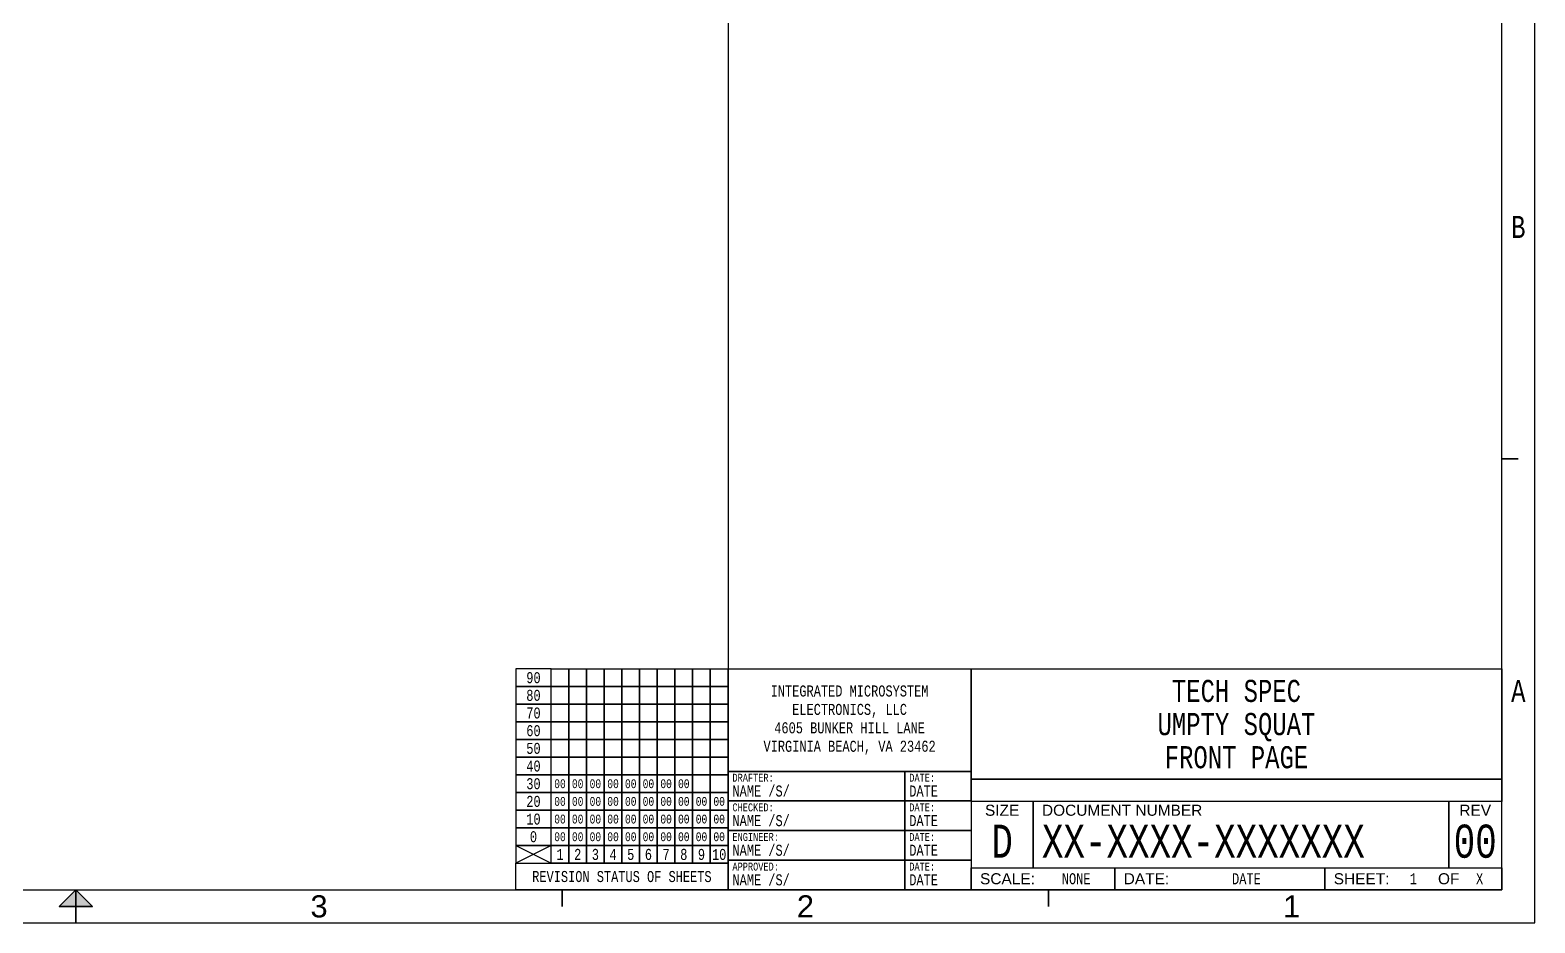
# Paper-space layout '01' of a CAD drawing. Header units: inches. Extents: x 0.2 to 16.8, y 0.2 to 10.8.
# Drawn here: x 8.24 to 16.75, y 0.25 to 5.3 of the extents above; entities that cross this region are included whole.
import ezdxf
from ezdxf.enums import TextEntityAlignment as Align

# ---------------------------------------------------------------- set-up
doc = ezdxf.new("R2010")
doc.units = ezdxf.units.IN
doc.header["$MEASUREMENT"] = 0
doc.layers.add('BORDER', color=13, linetype='Continuous')
doc.layers.add('TEXT', color=252, linetype='Continuous')
doc.styles.add('Monotxt_75', font='monotxt.shx', dxfattribs={"width": 0.75})
doc.styles.get("Standard").update_dxf_attribs({"font": 'arial.ttf'})

# ---------------------------------------------------------------- blocks, each defined once
blk = doc.blocks.new('ANSI B Frame')
at = {"layer": 'BORDER', "lineweight": 35}
h = blk.add_hatch(color=256, dxfattribs=at)
h.dxf.hatch_style = 1
h.paths.add_polyline_path([(8.59375, 0.34375), (8.5, 0.34375), (8.5, 0.4375)])
h.paths.add_polyline_path([(8.5, 0.4375), (8.5, 0.34375), (8.40625, 0.34375)])
at = {"layer": 'BORDER'}
for points in [[(0.25, 0.25), (16.75, 0.25), (16.75, 10.75), (0.25, 10.75)], [(0.4375, 0.4375), (16.5625, 0.4375), (16.5625, 10.5625), (0.4375, 10.5625)], [(13.5625, 1.0625), (16.5625, 1.0625), (16.5625, 0.9375), (13.5625, 0.9375)], [(13.5625, 0.9375), (13.5625, 0.5625), (13.9125, 0.5625), (13.9125, 0.9375), (13.9125, 0.5625), (16.2625, 0.5625), (16.2625, 0.9375), (16.2625, 0.5625), (16.5625, 0.5625), (16.5625, 0.9375)], [(16.5625, 0.4375), (15.5625, 0.4375), (15.5625, 0.5625), (15.5625, 0.4375), (14.375, 0.4375), (14.375, 0.5625), (14.375, 0.4375), (13.5625, 0.4375), (13.5625, 0.5625), (16.5625, 0.5625)]]:
    blk.add_lwpolyline(points, close=True, dxfattribs=at)
at = {"layer": 'BORDER', "lineweight": 35}
for points in [[(16.65625, 2.875), (16.5625, 2.875)], [(8.5, 0.4375), (8.5, 0.25)], [(11.25, 0.34375), (11.25, 0.4375)], [(14, 0.34375), (14, 0.4375)]]:
    blk.add_lwpolyline(points, dxfattribs=at)
blk.add_lwpolyline([(8.5, 0.4375), (8.59375, 0.34375), (8.40625, 0.34375)], close=True, dxfattribs=at)
at = {"layer": 'BORDER', "style": 'Monotxt_75', "width": 0.75}
for s, p in [('B', (16.65625, 4.1875)), ('A', (16.65625, 1.5625))]:
    blk.add_text(s, height=0.125, dxfattribs=at).set_placement(p, align=Align.MIDDLE_CENTER)
at = {"layer": 'BORDER'}
for s, p in [('SIZE', (13.7375, 0.8875)), ('REV', (16.4125, 0.8875)), ('OF', (16.2625, 0.5))]:
    blk.add_text(s, height=0.0625, dxfattribs=at).set_placement(p, align=Align.MIDDLE_CENTER)
for s, p in [('DOCUMENT NUMBER', (13.9625, 0.8875)), ('SCALE:', (13.6125, 0.5)), ('DATE:', (14.425, 0.5)), ('SHEET:', (15.6125, 0.5))]:
    blk.add_text(s, height=0.0625, dxfattribs=at).set_placement(p, align=Align.MIDDLE_LEFT)
at = {"layer": 'BORDER', "flags": 8}
for tag, p in [('ZN6', (1.625, 10.65787)), ('ZN5', (4.375, 10.66009)), ('ZN3', (9.875, 10.65796)), ('ZN4', (7.125, 10.65625)), ('ZN2', (12.625, 10.65574)), ('ZN1', (15.375, 10.65574)), ('ZN6', (1.625, 0.34375)), ('ZN5', (4.375, 0.34375)), ('ZN4', (7.125, 0.34375)), ('ZN3', (9.875, 0.34375)), ('ZN2', (12.625, 0.34375)), ('ZN1', (15.375, 0.34375))]:
    blk.add_attdef(tag, text='', height=0.125, dxfattribs=at).set_placement(p, align=Align.MIDDLE_CENTER)
at = {"layer": 'TEXT', "style": 'Monotxt_75', "width": 0.75, "flags": 8}
for tag, height, p in [('DESRP', 0.0625, (13.625, 1)), ('DWG_NO', 0.1875, (13.9625, 0.7125))]:
    blk.add_attdef(tag, text='', height=height, dxfattribs=at).set_placement(p, align=Align.MIDDLE_LEFT)
for tag, height, p in [('SHTSZ', 0.1875, (13.7375, 0.7125)), ('REV', 0.1875, (16.4125, 0.7125)), ('SCALE', 0.0625, (14.15625, 0.5)), ('REVDATE', 0.0625, (15.11875, 0.5)), ('CURRSHT', 0.0625, (16.0625, 0.5)), ('LASTSHT', 0.0625, (16.4375, 0.5))]:
    blk.add_attdef(tag, text='', height=height, dxfattribs=at).set_placement(p, align=Align.MIDDLE_CENTER)
blk = doc.blocks.new('ANSI B Front')
at = {"layer": 'BORDER'}
for points in [[(12.1875, 0.4375), (16.5625, 0.4375), (16.5625, 10.5625), (12.1875, 10.5625)], [(12.1875, 1.6875), (13.5625, 1.6875), (13.5625, 1.1075), (12.1875, 1.1075)], [(13.5625, 1.6875), (16.5625, 1.6875), (16.5625, 1.0625), (13.5625, 1.0625)], [(12.1875, 1.1075), (13.1875, 1.1075), (13.1875, 0.94), (12.1875, 0.94)], [(13.1875, 1.1075), (13.5625, 1.1075), (13.5625, 0.94), (13.1875, 0.94)], [(12.1875, 0.94), (13.1875, 0.94), (13.1875, 0.7725), (12.1875, 0.7725)], [(13.1875, 0.94), (13.5625, 0.94), (13.5625, 0.7725), (13.1875, 0.7725)], [(12.1875, 0.7725), (13.1875, 0.7725), (13.1875, 0.605), (12.1875, 0.605)], [(13.1875, 0.7725), (13.5625, 0.7725), (13.5625, 0.605), (13.1875, 0.605)], [(12.1875, 0.605), (13.1875, 0.605), (13.1875, 0.4375), (12.1875, 0.4375)], [(13.1875, 0.605), (13.5625, 0.605), (13.5625, 0.4375), (13.1875, 0.4375)]]:
    blk.add_lwpolyline(points, close=True, dxfattribs=at)
at = {"layer": 'BORDER', "style": 'Monotxt_75', "width": 0.75}
for s, p in [('DRAFTER:', (12.2125, 1.07125)), ('DATE:', (13.2125, 1.07125)), ('CHECKED:', (12.2125, 0.90375)), ('DATE:', (13.2125, 0.90375)), ('ENGINEER:', (12.2125, 0.73625)), ('DATE:', (13.2125, 0.73625)), ('APPROVED:', (12.2125, 0.56875)), ('DATE:', (13.2125, 0.56875))]:
    blk.add_text(s, height=0.045, dxfattribs=at).set_placement(p, align=Align.MIDDLE_LEFT)
at = {"layer": 'BORDER', "insert": (12.875, 1.3975), "char_height": 0.0625, "width": 1.325, "attachment_point": 5, "style": 'Monotxt_75'}
blk.add_mtext('INTEGRATED MICROSYSTEM\\PELECTRONICS, LLC\\P4605 BUNKER HILL LANE\\PVIRGINIA BEACH, VA 23462', dxfattribs=at)
at = {"layer": 'TEXT', "style": 'Monotxt_75', "width": 0.75, "flags": 8}
for tag, p in [('TITLE_L1', (15.0625, 1.5625)), ('TITLE_L2', (15.0625, 1.375)), ('TITLE_L3', (15.0625, 1.1875))]:
    blk.add_attdef(tag, text='', height=0.125, dxfattribs=at).set_placement(p, align=Align.MIDDLE_CENTER)
for tag, p in [('DRAFT_SIG', (12.2125, 0.99625)), ('DRAFT_DATE', (13.2125, 0.99625)), ('CHECK_SIG', (12.2125, 0.82875)), ('CHECK_DATE', (13.2125, 0.82875)), ('ENG_SIG', (12.2125, 0.66125)), ('ENG_DATE', (13.2125, 0.66125)), ('APP_SIG', (12.2125, 0.49375)), ('APP_DATE', (13.2125, 0.49375))]:
    blk.add_attdef(tag, text='', height=0.0625, dxfattribs=at).set_placement(p, align=Align.MIDDLE_LEFT)
blk = doc.blocks.new('SHEET_REVS')
at = {"layer": 'BORDER'}
for points in [[(11.1875, 1.6875), (10.9875, 1.6875), (10.9875, 1.5875), (11.1875, 1.5875)], [(11.1875, 1.6875), (11.2875, 1.6875), (11.2875, 1.5875), (11.1875, 1.5875)], [(11.2875, 1.6875), (11.3875, 1.6875), (11.3875, 1.5875), (11.2875, 1.5875)], [(11.3875, 1.6875), (11.4875, 1.6875), (11.4875, 1.5875), (11.3875, 1.5875)], [(11.4875, 1.6875), (11.5875, 1.6875), (11.5875, 1.5875), (11.4875, 1.5875)], [(11.5875, 1.6875), (11.6875, 1.6875), (11.6875, 1.5875), (11.5875, 1.5875)], [(11.6875, 1.6875), (11.7875, 1.6875), (11.7875, 1.5875), (11.6875, 1.5875)], [(11.7875, 1.6875), (11.8875, 1.6875), (11.8875, 1.5875), (11.7875, 1.5875)], [(11.8875, 1.6875), (11.9875, 1.6875), (11.9875, 1.5875), (11.8875, 1.5875)], [(11.9875, 1.6875), (12.0875, 1.6875), (12.0875, 1.5875), (11.9875, 1.5875)], [(12.0875, 1.6875), (12.1875, 1.6875), (12.1875, 1.5875), (12.0875, 1.5875)], [(11.1875, 1.5875), (10.9875, 1.5875), (10.9875, 1.4875), (11.1875, 1.4875)], [(11.1875, 1.5875), (11.2875, 1.5875), (11.2875, 1.4875), (11.1875, 1.4875)], [(11.2875, 1.5875), (11.3875, 1.5875), (11.3875, 1.4875), (11.2875, 1.4875)], [(11.3875, 1.5875), (11.4875, 1.5875), (11.4875, 1.4875), (11.3875, 1.4875)], [(11.4875, 1.5875), (11.5875, 1.5875), (11.5875, 1.4875), (11.4875, 1.4875)], [(11.5875, 1.5875), (11.6875, 1.5875), (11.6875, 1.4875), (11.5875, 1.4875)], [(11.6875, 1.5875), (11.7875, 1.5875), (11.7875, 1.4875), (11.6875, 1.4875)], [(11.7875, 1.5875), (11.8875, 1.5875), (11.8875, 1.4875), (11.7875, 1.4875)], [(11.8875, 1.5875), (11.9875, 1.5875), (11.9875, 1.4875), (11.8875, 1.4875)], [(11.9875, 1.5875), (12.0875, 1.5875), (12.0875, 1.4875), (11.9875, 1.4875)], [(12.0875, 1.5875), (12.1875, 1.5875), (12.1875, 1.4875), (12.0875, 1.4875)], [(11.1875, 1.4875), (10.9875, 1.4875), (10.9875, 1.3875), (11.1875, 1.3875)], [(11.1875, 1.4875), (11.2875, 1.4875), (11.2875, 1.3875), (11.1875, 1.3875)], [(11.2875, 1.4875), (11.3875, 1.4875), (11.3875, 1.3875), (11.2875, 1.3875)], [(11.3875, 1.4875), (11.4875, 1.4875), (11.4875, 1.3875), (11.3875, 1.3875)], [(11.4875, 1.4875), (11.5875, 1.4875), (11.5875, 1.3875), (11.4875, 1.3875)], [(11.5875, 1.4875), (11.6875, 1.4875), (11.6875, 1.3875), (11.5875, 1.3875)], [(11.6875, 1.4875), (11.7875, 1.4875), (11.7875, 1.3875), (11.6875, 1.3875)], [(11.7875, 1.4875), (11.8875, 1.4875), (11.8875, 1.3875), (11.7875, 1.3875)], [(11.8875, 1.4875), (11.9875, 1.4875), (11.9875, 1.3875), (11.8875, 1.3875)], [(11.9875, 1.4875), (12.0875, 1.4875), (12.0875, 1.3875), (11.9875, 1.3875)], [(12.0875, 1.4875), (12.1875, 1.4875), (12.1875, 1.3875), (12.0875, 1.3875)], [(11.1875, 1.3875), (10.9875, 1.3875), (10.9875, 1.2875), (11.1875, 1.2875)], [(11.1875, 1.3875), (11.2875, 1.3875), (11.2875, 1.2875), (11.1875, 1.2875)], [(11.2875, 1.3875), (11.3875, 1.3875), (11.3875, 1.2875), (11.2875, 1.2875)], [(11.3875, 1.3875), (11.4875, 1.3875), (11.4875, 1.2875), (11.3875, 1.2875)], [(11.4875, 1.3875), (11.5875, 1.3875), (11.5875, 1.2875), (11.4875, 1.2875)], [(11.5875, 1.3875), (11.6875, 1.3875), (11.6875, 1.2875), (11.5875, 1.2875)], [(11.6875, 1.3875), (11.7875, 1.3875), (11.7875, 1.2875), (11.6875, 1.2875)], [(11.7875, 1.3875), (11.8875, 1.3875), (11.8875, 1.2875), (11.7875, 1.2875)], [(11.8875, 1.3875), (11.9875, 1.3875), (11.9875, 1.2875), (11.8875, 1.2875)], [(11.9875, 1.3875), (12.0875, 1.3875), (12.0875, 1.2875), (11.9875, 1.2875)], [(12.0875, 1.3875), (12.1875, 1.3875), (12.1875, 1.2875), (12.0875, 1.2875)], [(11.1875, 1.2875), (10.9875, 1.2875), (10.9875, 1.1875), (11.1875, 1.1875)], [(11.1875, 1.2875), (11.2875, 1.2875), (11.2875, 1.1875), (11.1875, 1.1875)], [(11.2875, 1.2875), (11.3875, 1.2875), (11.3875, 1.1875), (11.2875, 1.1875)], [(11.3875, 1.2875), (11.4875, 1.2875), (11.4875, 1.1875), (11.3875, 1.1875)], [(11.4875, 1.2875), (11.5875, 1.2875), (11.5875, 1.1875), (11.4875, 1.1875)], [(11.5875, 1.2875), (11.6875, 1.2875), (11.6875, 1.1875), (11.5875, 1.1875)], [(11.6875, 1.2875), (11.7875, 1.2875), (11.7875, 1.1875), (11.6875, 1.1875)], [(11.7875, 1.2875), (11.8875, 1.2875), (11.8875, 1.1875), (11.7875, 1.1875)], [(11.8875, 1.2875), (11.9875, 1.2875), (11.9875, 1.1875), (11.8875, 1.1875)], [(11.9875, 1.2875), (12.0875, 1.2875), (12.0875, 1.1875), (11.9875, 1.1875)], [(12.0875, 1.2875), (12.1875, 1.2875), (12.1875, 1.1875), (12.0875, 1.1875)], [(11.1875, 1.1875), (10.9875, 1.1875), (10.9875, 1.0875), (11.1875, 1.0875)], [(11.1875, 1.1875), (11.2875, 1.1875), (11.2875, 1.0875), (11.1875, 1.0875)], [(11.2875, 1.1875), (11.3875, 1.1875), (11.3875, 1.0875), (11.2875, 1.0875)], [(11.3875, 1.1875), (11.4875, 1.1875), (11.4875, 1.0875), (11.3875, 1.0875)], [(11.4875, 1.1875), (11.5875, 1.1875), (11.5875, 1.0875), (11.4875, 1.0875)], [(11.5875, 1.1875), (11.6875, 1.1875), (11.6875, 1.0875), (11.5875, 1.0875)], [(11.6875, 1.1875), (11.7875, 1.1875), (11.7875, 1.0875), (11.6875, 1.0875)], [(11.7875, 1.1875), (11.8875, 1.1875), (11.8875, 1.0875), (11.7875, 1.0875)], [(11.8875, 1.1875), (11.9875, 1.1875), (11.9875, 1.0875), (11.8875, 1.0875)], [(11.9875, 1.1875), (12.0875, 1.1875), (12.0875, 1.0875), (11.9875, 1.0875)], [(12.0875, 1.1875), (12.1875, 1.1875), (12.1875, 1.0875), (12.0875, 1.0875)], [(11.1875, 1.0875), (10.9875, 1.0875), (10.9875, 0.9875), (11.1875, 0.9875)], [(11.1875, 1.0875), (11.2875, 1.0875), (11.2875, 0.9875), (11.1875, 0.9875)], [(11.2875, 1.0875), (11.3875, 1.0875), (11.3875, 0.9875), (11.2875, 0.9875)], [(11.3875, 1.0875), (11.4875, 1.0875), (11.4875, 0.9875), (11.3875, 0.9875)], [(11.4875, 1.0875), (11.5875, 1.0875), (11.5875, 0.9875), (11.4875, 0.9875)], [(11.5875, 1.0875), (11.6875, 1.0875), (11.6875, 0.9875), (11.5875, 0.9875)], [(11.6875, 1.0875), (11.7875, 1.0875), (11.7875, 0.9875), (11.6875, 0.9875)], [(11.7875, 1.0875), (11.8875, 1.0875), (11.8875, 0.9875), (11.7875, 0.9875)], [(11.8875, 1.0875), (11.9875, 1.0875), (11.9875, 0.9875), (11.8875, 0.9875)], [(11.9875, 1.0875), (12.0875, 1.0875), (12.0875, 0.9875), (11.9875, 0.9875)], [(12.0875, 1.0875), (12.1875, 1.0875), (12.1875, 0.9875), (12.0875, 0.9875)], [(11.1875, 0.9875), (10.9875, 0.9875), (10.9875, 0.8875), (11.1875, 0.8875)], [(11.1875, 0.9875), (11.2875, 0.9875), (11.2875, 0.8875), (11.1875, 0.8875)], [(11.2875, 0.9875), (11.3875, 0.9875), (11.3875, 0.8875), (11.2875, 0.8875)], [(11.3875, 0.9875), (11.4875, 0.9875), (11.4875, 0.8875), (11.3875, 0.8875)], [(11.4875, 0.9875), (11.5875, 0.9875), (11.5875, 0.8875), (11.4875, 0.8875)], [(11.5875, 0.9875), (11.6875, 0.9875), (11.6875, 0.8875), (11.5875, 0.8875)], [(11.6875, 0.9875), (11.7875, 0.9875), (11.7875, 0.8875), (11.6875, 0.8875)], [(11.7875, 0.9875), (11.8875, 0.9875), (11.8875, 0.8875), (11.7875, 0.8875)], [(11.8875, 0.9875), (11.9875, 0.9875), (11.9875, 0.8875), (11.8875, 0.8875)], [(11.9875, 0.9875), (12.0875, 0.9875), (12.0875, 0.8875), (11.9875, 0.8875)], [(12.0875, 0.9875), (12.1875, 0.9875), (12.1875, 0.8875), (12.0875, 0.8875)], [(11.1875, 0.8875), (10.9875, 0.8875), (10.9875, 0.7875), (11.1875, 0.7875)], [(11.1875, 0.8875), (11.2875, 0.8875), (11.2875, 0.7875), (11.1875, 0.7875)], [(11.2875, 0.8875), (11.3875, 0.8875), (11.3875, 0.7875), (11.2875, 0.7875)], [(11.3875, 0.8875), (11.4875, 0.8875), (11.4875, 0.7875), (11.3875, 0.7875)], [(11.4875, 0.8875), (11.5875, 0.8875), (11.5875, 0.7875), (11.4875, 0.7875)], [(11.5875, 0.8875), (11.6875, 0.8875), (11.6875, 0.7875), (11.5875, 0.7875)], [(11.6875, 0.8875), (11.7875, 0.8875), (11.7875, 0.7875), (11.6875, 0.7875)], [(11.7875, 0.8875), (11.8875, 0.8875), (11.8875, 0.7875), (11.7875, 0.7875)], [(11.8875, 0.8875), (11.9875, 0.8875), (11.9875, 0.7875), (11.8875, 0.7875)], [(11.9875, 0.8875), (12.0875, 0.8875), (12.0875, 0.7875), (11.9875, 0.7875)], [(12.0875, 0.8875), (12.1875, 0.8875), (12.1875, 0.7875), (12.0875, 0.7875)], [(11.1875, 0.7875), (10.9875, 0.7875), (10.9875, 0.6875), (11.1875, 0.6875)], [(11.1875, 0.7875), (11.2875, 0.7875), (11.2875, 0.6875), (11.1875, 0.6875)], [(11.2875, 0.7875), (11.3875, 0.7875), (11.3875, 0.6875), (11.2875, 0.6875)], [(11.3875, 0.7875), (11.4875, 0.7875), (11.4875, 0.6875), (11.3875, 0.6875)], [(11.4875, 0.7875), (11.5875, 0.7875), (11.5875, 0.6875), (11.4875, 0.6875)], [(11.5875, 0.7875), (11.6875, 0.7875), (11.6875, 0.6875), (11.5875, 0.6875)], [(11.6875, 0.7875), (11.7875, 0.7875), (11.7875, 0.6875), (11.6875, 0.6875)], [(11.7875, 0.7875), (11.8875, 0.7875), (11.8875, 0.6875), (11.7875, 0.6875)], [(11.8875, 0.7875), (11.9875, 0.7875), (11.9875, 0.6875), (11.8875, 0.6875)], [(11.9875, 0.7875), (12.0875, 0.7875), (12.0875, 0.6875), (11.9875, 0.6875)], [(12.0875, 0.7875), (12.1875, 0.7875), (12.1875, 0.6875), (12.0875, 0.6875)], [(11.1875, 0.6875), (10.9875, 0.6875), (10.9875, 0.5875), (11.1875, 0.5875)], [(11.1875, 0.6875), (11.2875, 0.6875), (11.2875, 0.5875), (11.1875, 0.5875)], [(11.2875, 0.6875), (11.3875, 0.6875), (11.3875, 0.5875), (11.2875, 0.5875)], [(11.3875, 0.6875), (11.4875, 0.6875), (11.4875, 0.5875), (11.3875, 0.5875)], [(11.4875, 0.6875), (11.5875, 0.6875), (11.5875, 0.5875), (11.4875, 0.5875)], [(11.5875, 0.6875), (11.6875, 0.6875), (11.6875, 0.5875), (11.5875, 0.5875)], [(11.6875, 0.6875), (11.7875, 0.6875), (11.7875, 0.5875), (11.6875, 0.5875)], [(11.7875, 0.6875), (11.8875, 0.6875), (11.8875, 0.5875), (11.7875, 0.5875)], [(11.8875, 0.6875), (11.9875, 0.6875), (11.9875, 0.5875), (11.8875, 0.5875)], [(11.9875, 0.6875), (12.0875, 0.6875), (12.0875, 0.5875), (11.9875, 0.5875)], [(12.0875, 0.6875), (12.1875, 0.6875), (12.1875, 0.5875), (12.0875, 0.5875)], [(10.9875, 0.5875), (12.1875, 0.5875), (12.1875, 0.4375), (10.9875, 0.4375)]]:
    blk.add_lwpolyline(points, close=True, dxfattribs=at)
for points in [[(10.9875, 0.6875), (11.1875, 0.5875)], [(11.1875, 0.6875), (10.9875, 0.5875)]]:
    blk.add_lwpolyline(points, dxfattribs=at)
at = {"layer": 'BORDER', "style": 'Monotxt_75', "width": 0.75}
for s, p in [('90', (11.0875, 1.6375)), ('80', (11.0875, 1.5375)), ('70', (11.0875, 1.4375)), ('60', (11.0875, 1.3375)), ('50', (11.0875, 1.2375)), ('40', (11.0875, 1.1375)), ('30', (11.0875, 1.0375)), ('20', (11.0875, 0.9375)), ('10', (11.0875, 0.8375)), ('0', (11.0875, 0.7375)), ('1', (11.2375, 0.6375)), ('2', (11.3375, 0.6375)), ('3', (11.4375, 0.6375)), ('4', (11.5375, 0.6375)), ('5', (11.6375, 0.6375)), ('6', (11.7375, 0.6375)), ('7', (11.8375, 0.6375)), ('8', (11.9375, 0.6375)), ('9', (12.0375, 0.6375)), ('10', (12.1375, 0.6375)), ('REVISION STATUS OF SHEETS', (11.5875, 0.5125))]:
    blk.add_text(s, height=0.0625, dxfattribs=at).set_placement(p, align=Align.MIDDLE_CENTER)
at = {"layer": 'TEXT', "style": 'Monotxt_75', "width": 0.75, "flags": 8}
for tag, p in [('SH91', (11.2375, 1.6375)), ('SH92', (11.3375, 1.6375)), ('SH93', (11.4375, 1.6375)), ('SH94', (11.5375, 1.6375)), ('SH95', (11.6375, 1.6375)), ('SH96', (11.7375, 1.6375)), ('SH97', (11.8375, 1.6375)), ('SH98', (11.9375, 1.6375)), ('SH99', (12.0375, 1.6375)), ('SH100', (12.1375, 1.6375)), ('SH81', (11.2375, 1.5375)), ('SH82', (11.3375, 1.5375)), ('SH83', (11.4375, 1.5375)), ('SH84', (11.5375, 1.5375)), ('SH85', (11.6375, 1.5375)), ('SH86', (11.7375, 1.5375)), ('SH87', (11.8375, 1.5375)), ('SH88', (11.9375, 1.5375)), ('SH89', (12.0375, 1.5375)), ('SH90', (12.1375, 1.5375)), ('SH71', (11.2375, 1.4375)), ('SH72', (11.3375, 1.4375)), ('SH73', (11.4375, 1.4375)), ('SH74', (11.5375, 1.4375)), ('SH75', (11.6375, 1.4375)), ('SH76', (11.7375, 1.4375)), ('SH77', (11.8375, 1.4375)), ('SH78', (11.9375, 1.4375)), ('SH79', (12.0375, 1.4375)), ('SH80', (12.1375, 1.4375)), ('SH61', (11.2375, 1.3375)), ('SH62', (11.3375, 1.3375)), ('SH63', (11.4375, 1.3375)), ('SH64', (11.5375, 1.3375)), ('SH65', (11.6375, 1.3375)), ('SH66', (11.7375, 1.3375)), ('SH67', (11.8375, 1.3375)), ('SH68', (11.9375, 1.3375)), ('SH69', (12.0375, 1.3375)), ('SH70', (12.1375, 1.3375)), ('SH51', (11.2375, 1.2375)), ('SH52', (11.3375, 1.2375)), ('SH53', (11.4375, 1.2375)), ('SH54', (11.5375, 1.2375)), ('SH55', (11.6375, 1.2375)), ('SH56', (11.7375, 1.2375)), ('SH57', (11.8375, 1.2375)), ('SH58', (11.9375, 1.2375)), ('SH59', (12.0375, 1.2375)), ('SH60', (12.1375, 1.2375)), ('SH41', (11.2375, 1.1375)), ('SH42', (11.3375, 1.1375)), ('SH43', (11.4375, 1.1375)), ('SH44', (11.5375, 1.1375)), ('SH45', (11.6375, 1.1375)), ('SH46', (11.7375, 1.1375)), ('SH47', (11.8375, 1.1375)), ('SH48', (11.9375, 1.1375)), ('SH49', (12.0375, 1.1375)), ('SH50', (12.1375, 1.1375)), ('SH31', (11.2375, 1.0375)), ('SH32', (11.3375, 1.0375)), ('SH33', (11.4375, 1.0375)), ('SH34', (11.5375, 1.0375)), ('SH35', (11.6375, 1.0375)), ('SH36', (11.7375, 1.0375)), ('SH37', (11.8375, 1.0375)), ('SH38', (11.9375, 1.0375)), ('SH39', (12.0375, 1.0375)), ('SH40', (12.1375, 1.0375)), ('SH21', (11.2375, 0.9375)), ('SH22', (11.3375, 0.9375)), ('SH23', (11.4375, 0.9375)), ('SH24', (11.5375, 0.9375)), ('SH25', (11.6375, 0.9375)), ('SH26', (11.7375, 0.9375)), ('SH27', (11.8375, 0.9375)), ('SH28', (11.9375, 0.9375)), ('SH29', (12.0375, 0.9375)), ('SH30', (12.1375, 0.9375)), ('SH11', (11.2375, 0.8375)), ('SH12', (11.3375, 0.8375)), ('SH13', (11.4375, 0.8375)), ('SH14', (11.5375, 0.8375)), ('SH15', (11.6375, 0.8375)), ('SH16', (11.7375, 0.8375)), ('SH17', (11.8375, 0.8375)), ('SH18', (11.9375, 0.8375)), ('SH19', (12.0375, 0.8375)), ('SH20', (12.1375, 0.8375)), ('SH1', (11.2375, 0.7375)), ('SH2', (11.3375, 0.7375)), ('SH3', (11.4375, 0.7375)), ('SH4', (11.5375, 0.7375)), ('SH5', (11.6375, 0.7375)), ('SH6', (11.7375, 0.7375)), ('SH7', (11.8375, 0.7375)), ('SH8', (11.9375, 0.7375)), ('SH9', (12.0375, 0.7375)), ('SH10', (12.1375, 0.7375))]:
    blk.add_attdef(tag, text='', height=0.05, dxfattribs=at).set_placement(p, align=Align.MIDDLE_CENTER)

psp = doc.layouts.new('01')

# ---------------------------------------------------------------- block references
ref = psp.add_blockref('ANSI B Frame', (0, 0))
ref.add_attrib('SHTSZ', 'D', dxfattribs={"layer": 'TEXT', "height": 0.1875, "style": 'Monotxt_75', "width": 0.75}).set_placement((13.7375, 0.7125), align=Align.MIDDLE_CENTER)
ref.add_attrib('DWG_NO', 'XX-XXXX-XXXXXXX', dxfattribs={"layer": 'TEXT', "height": 0.1875, "style": 'Monotxt_75', "width": 0.75}).set_placement((13.9625, 0.7125), align=Align.MIDDLE_LEFT)
ref.add_attrib('REV', '00', dxfattribs={"layer": 'TEXT', "height": 0.1875, "style": 'Monotxt_75', "width": 0.75}).set_placement((16.4125, 0.7125), align=Align.MIDDLE_CENTER)
ref.add_attrib('SCALE', 'NONE', dxfattribs={"layer": 'TEXT', "height": 0.0625, "style": 'Monotxt_75', "width": 0.75}).set_placement((14.15625, 0.5), align=Align.MIDDLE_CENTER)
ref.add_attrib('REVDATE', 'DATE', dxfattribs={"layer": 'TEXT', "height": 0.0625, "style": 'Monotxt_75', "width": 0.75}).set_placement((15.11875, 0.5), align=Align.MIDDLE_CENTER)
ref.add_attrib('CURRSHT', '1', dxfattribs={"layer": 'TEXT', "height": 0.0625, "style": 'Monotxt_75', "width": 0.75}).set_placement((16.0625, 0.5), align=Align.MIDDLE_CENTER)
ref.add_attrib('LASTSHT', 'X', dxfattribs={"layer": 'TEXT', "height": 0.0625, "style": 'Monotxt_75', "width": 0.75}).set_placement((16.4375, 0.5), align=Align.MIDDLE_CENTER)
ref.add_attrib('ZN1', '1', dxfattribs={"layer": 'BORDER', "height": 0.125}).set_placement((15.375, 0.34375), align=Align.MIDDLE_CENTER)
ref.add_attrib('ZN2', '2', dxfattribs={"layer": 'BORDER', "height": 0.125}).set_placement((12.625, 0.34375), align=Align.MIDDLE_CENTER)
ref.add_attrib('ZN3', '3', dxfattribs={"layer": 'BORDER', "height": 0.125}).set_placement((9.875, 0.34375), align=Align.MIDDLE_CENTER)
ref = psp.add_blockref('ANSI B Front', (0, 0))
ref.add_attrib('TITLE_L1', 'TECH SPEC', dxfattribs={"layer": 'TEXT', "height": 0.125, "style": 'Monotxt_75', "width": 0.75}).set_placement((15.0625, 1.5625), align=Align.MIDDLE_CENTER)
ref.add_attrib('TITLE_L2', 'UMPTY SQUAT', dxfattribs={"layer": 'TEXT', "height": 0.125, "style": 'Monotxt_75', "width": 0.75}).set_placement((15.0625, 1.375), align=Align.MIDDLE_CENTER)
ref.add_attrib('TITLE_L3', 'FRONT PAGE', dxfattribs={"layer": 'TEXT', "height": 0.125, "style": 'Monotxt_75', "width": 0.75}).set_placement((15.0625, 1.1875), align=Align.MIDDLE_CENTER)
ref.add_attrib('ENG_DATE', 'DATE', dxfattribs={"layer": 'TEXT', "height": 0.0625, "style": 'Monotxt_75', "width": 0.75}).set_placement((13.2125, 0.66125), align=Align.MIDDLE_LEFT)
ref.add_attrib('ENG_SIG', 'NAME /S/', dxfattribs={"layer": 'TEXT', "height": 0.0625, "style": 'Monotxt_75', "width": 0.75}).set_placement((12.2125, 0.66125), align=Align.MIDDLE_LEFT)
ref.add_attrib('CHECK_DATE', 'DATE', dxfattribs={"layer": 'TEXT', "height": 0.0625, "style": 'Monotxt_75', "width": 0.75}).set_placement((13.2125, 0.82875), align=Align.MIDDLE_LEFT)
ref.add_attrib('CHECK_SIG', 'NAME /S/', dxfattribs={"layer": 'TEXT', "height": 0.0625, "style": 'Monotxt_75', "width": 0.75}).set_placement((12.2125, 0.82875), align=Align.MIDDLE_LEFT)
ref.add_attrib('DRAFT_DATE', 'DATE', dxfattribs={"layer": 'TEXT', "height": 0.0625, "style": 'Monotxt_75', "width": 0.75}).set_placement((13.2125, 0.99625), align=Align.MIDDLE_LEFT)
ref.add_attrib('DRAFT_SIG', 'NAME /S/', dxfattribs={"layer": 'TEXT', "height": 0.0625, "style": 'Monotxt_75', "width": 0.75}).set_placement((12.2125, 0.99625), align=Align.MIDDLE_LEFT)
ref.add_attrib('APP_DATE', 'DATE', dxfattribs={"layer": 'TEXT', "height": 0.0625, "style": 'Monotxt_75', "width": 0.75}).set_placement((13.2125, 0.49375), align=Align.MIDDLE_LEFT)
ref.add_attrib('APP_SIG', 'NAME /S/', dxfattribs={"layer": 'TEXT', "height": 0.0625, "style": 'Monotxt_75', "width": 0.75}).set_placement((12.2125, 0.49375), align=Align.MIDDLE_LEFT)
ref = psp.add_blockref('SHEET_REVS', (0, 0))
ref.add_attrib('SH1', '00', dxfattribs={"layer": 'TEXT', "height": 0.05, "style": 'Monotxt_75', "width": 0.75}).set_placement((11.2375, 0.7375), align=Align.MIDDLE_CENTER)
ref.add_attrib('SH2', '00', dxfattribs={"layer": 'TEXT', "height": 0.05, "style": 'Monotxt_75', "width": 0.75}).set_placement((11.3375, 0.7375), align=Align.MIDDLE_CENTER)
ref.add_attrib('SH3', '00', dxfattribs={"layer": 'TEXT', "height": 0.05, "style": 'Monotxt_75', "width": 0.75}).set_placement((11.4375, 0.7375), align=Align.MIDDLE_CENTER)
ref.add_attrib('SH4', '00', dxfattribs={"layer": 'TEXT', "height": 0.05, "style": 'Monotxt_75', "width": 0.75}).set_placement((11.5375, 0.7375), align=Align.MIDDLE_CENTER)
ref.add_attrib('SH5', '00', dxfattribs={"layer": 'TEXT', "height": 0.05, "style": 'Monotxt_75', "width": 0.75}).set_placement((11.6375, 0.7375), align=Align.MIDDLE_CENTER)
ref.add_attrib('SH6', '00', dxfattribs={"layer": 'TEXT', "height": 0.05, "style": 'Monotxt_75', "width": 0.75}).set_placement((11.7375, 0.7375), align=Align.MIDDLE_CENTER)
ref.add_attrib('SH7', '00', dxfattribs={"layer": 'TEXT', "height": 0.05, "style": 'Monotxt_75', "width": 0.75}).set_placement((11.8375, 0.7375), align=Align.MIDDLE_CENTER)
ref.add_attrib('SH8', '00', dxfattribs={"layer": 'TEXT', "height": 0.05, "style": 'Monotxt_75', "width": 0.75}).set_placement((11.9375, 0.7375), align=Align.MIDDLE_CENTER)
ref.add_attrib('SH9', '00', dxfattribs={"layer": 'TEXT', "height": 0.05, "style": 'Monotxt_75', "width": 0.75}).set_placement((12.0375, 0.7375), align=Align.MIDDLE_CENTER)
ref.add_attrib('SH10', '00', dxfattribs={"layer": 'TEXT', "height": 0.05, "style": 'Monotxt_75', "width": 0.75}).set_placement((12.1375, 0.7375), align=Align.MIDDLE_CENTER)
ref.add_attrib('SH11', '00', dxfattribs={"layer": 'TEXT', "height": 0.05, "style": 'Monotxt_75', "width": 0.75}).set_placement((11.2375, 0.8375), align=Align.MIDDLE_CENTER)
ref.add_attrib('SH12', '00', dxfattribs={"layer": 'TEXT', "height": 0.05, "style": 'Monotxt_75', "width": 0.75}).set_placement((11.3375, 0.8375), align=Align.MIDDLE_CENTER)
ref.add_attrib('SH13', '00', dxfattribs={"layer": 'TEXT', "height": 0.05, "style": 'Monotxt_75', "width": 0.75}).set_placement((11.4375, 0.8375), align=Align.MIDDLE_CENTER)
ref.add_attrib('SH14', '00', dxfattribs={"layer": 'TEXT', "height": 0.05, "style": 'Monotxt_75', "width": 0.75}).set_placement((11.5375, 0.8375), align=Align.MIDDLE_CENTER)
ref.add_attrib('SH15', '00', dxfattribs={"layer": 'TEXT', "height": 0.05, "style": 'Monotxt_75', "width": 0.75}).set_placement((11.6375, 0.8375), align=Align.MIDDLE_CENTER)
ref.add_attrib('SH16', '00', dxfattribs={"layer": 'TEXT', "height": 0.05, "style": 'Monotxt_75', "width": 0.75}).set_placement((11.7375, 0.8375), align=Align.MIDDLE_CENTER)
ref.add_attrib('SH17', '00', dxfattribs={"layer": 'TEXT', "height": 0.05, "style": 'Monotxt_75', "width": 0.75}).set_placement((11.8375, 0.8375), align=Align.MIDDLE_CENTER)
ref.add_attrib('SH18', '00', dxfattribs={"layer": 'TEXT', "height": 0.05, "style": 'Monotxt_75', "width": 0.75}).set_placement((11.9375, 0.8375), align=Align.MIDDLE_CENTER)
ref.add_attrib('SH19', '00', dxfattribs={"layer": 'TEXT', "height": 0.05, "style": 'Monotxt_75', "width": 0.75}).set_placement((12.0375, 0.8375), align=Align.MIDDLE_CENTER)
ref.add_attrib('SH20', '00', dxfattribs={"layer": 'TEXT', "height": 0.05, "style": 'Monotxt_75', "width": 0.75}).set_placement((12.1375, 0.8375), align=Align.MIDDLE_CENTER)
ref.add_attrib('SH21', '00', dxfattribs={"layer": 'TEXT', "height": 0.05, "style": 'Monotxt_75', "width": 0.75}).set_placement((11.2375, 0.9375), align=Align.MIDDLE_CENTER)
ref.add_attrib('SH22', '00', dxfattribs={"layer": 'TEXT', "height": 0.05, "style": 'Monotxt_75', "width": 0.75}).set_placement((11.3375, 0.9375), align=Align.MIDDLE_CENTER)
ref.add_attrib('SH23', '00', dxfattribs={"layer": 'TEXT', "height": 0.05, "style": 'Monotxt_75', "width": 0.75}).set_placement((11.4375, 0.9375), align=Align.MIDDLE_CENTER)
ref.add_attrib('SH24', '00', dxfattribs={"layer": 'TEXT', "height": 0.05, "style": 'Monotxt_75', "width": 0.75}).set_placement((11.5375, 0.9375), align=Align.MIDDLE_CENTER)
ref.add_attrib('SH25', '00', dxfattribs={"layer": 'TEXT', "height": 0.05, "style": 'Monotxt_75', "width": 0.75}).set_placement((11.6375, 0.9375), align=Align.MIDDLE_CENTER)
ref.add_attrib('SH26', '00', dxfattribs={"layer": 'TEXT', "height": 0.05, "style": 'Monotxt_75', "width": 0.75}).set_placement((11.7375, 0.9375), align=Align.MIDDLE_CENTER)
ref.add_attrib('SH27', '00', dxfattribs={"layer": 'TEXT', "height": 0.05, "style": 'Monotxt_75', "width": 0.75}).set_placement((11.8375, 0.9375), align=Align.MIDDLE_CENTER)
ref.add_attrib('SH28', '00', dxfattribs={"layer": 'TEXT', "height": 0.05, "style": 'Monotxt_75', "width": 0.75}).set_placement((11.9375, 0.9375), align=Align.MIDDLE_CENTER)
ref.add_attrib('SH29', '00', dxfattribs={"layer": 'TEXT', "height": 0.05, "style": 'Monotxt_75', "width": 0.75}).set_placement((12.0375, 0.9375), align=Align.MIDDLE_CENTER)
ref.add_attrib('SH30', '00', dxfattribs={"layer": 'TEXT', "height": 0.05, "style": 'Monotxt_75', "width": 0.75}).set_placement((12.1375, 0.9375), align=Align.MIDDLE_CENTER)
ref.add_attrib('SH31', '00', dxfattribs={"layer": 'TEXT', "height": 0.05, "style": 'Monotxt_75', "width": 0.75}).set_placement((11.2375, 1.0375), align=Align.MIDDLE_CENTER)
ref.add_attrib('SH32', '00', dxfattribs={"layer": 'TEXT', "height": 0.05, "style": 'Monotxt_75', "width": 0.75}).set_placement((11.3375, 1.0375), align=Align.MIDDLE_CENTER)
ref.add_attrib('SH33', '00', dxfattribs={"layer": 'TEXT', "height": 0.05, "style": 'Monotxt_75', "width": 0.75}).set_placement((11.4375, 1.0375), align=Align.MIDDLE_CENTER)
ref.add_attrib('SH34', '00', dxfattribs={"layer": 'TEXT', "height": 0.05, "style": 'Monotxt_75', "width": 0.75}).set_placement((11.5375, 1.0375), align=Align.MIDDLE_CENTER)
ref.add_attrib('SH35', '00', dxfattribs={"layer": 'TEXT', "height": 0.05, "style": 'Monotxt_75', "width": 0.75}).set_placement((11.6375, 1.0375), align=Align.MIDDLE_CENTER)
ref.add_attrib('SH36', '00', dxfattribs={"layer": 'TEXT', "height": 0.05, "style": 'Monotxt_75', "width": 0.75}).set_placement((11.7375, 1.0375), align=Align.MIDDLE_CENTER)
ref.add_attrib('SH37', '00', dxfattribs={"layer": 'TEXT', "height": 0.05, "style": 'Monotxt_75', "width": 0.75}).set_placement((11.8375, 1.0375), align=Align.MIDDLE_CENTER)
ref.add_attrib('SH38', '00', dxfattribs={"layer": 'TEXT', "height": 0.05, "style": 'Monotxt_75', "width": 0.75}).set_placement((11.9375, 1.0375), align=Align.MIDDLE_CENTER)

doc.saveas('drawing.dxf')
